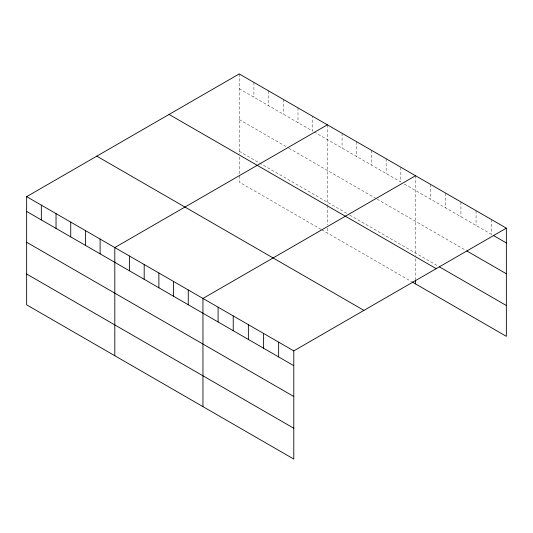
<?xml version="1.0" encoding="UTF-8"?>
<svg xmlns="http://www.w3.org/2000/svg" width="533" height="533" viewBox="0 0 533 533"><rect width="100%" height="100%" fill="white"/><g stroke="black" fill="none" stroke-linecap="round" stroke-linejoin="round"><path stroke-width="0.4" stroke-dasharray="2.67 2" d="M239.217 88.718L312.678 131.125L312.678 116.347M314.077 131.937L400.836 182.019L400.836 167.242M404.334 184.038L492.652 235.033M239.217 119.539L288.193 147.814M288.893 148.214L376.345 198.709M377.044 199.109L465.982 250.457M239.217 151.292L349.062 214.706M349.761 215.112L438.592 266.4M321.079 229.377L239.217 182.113L239.217 174.817M321.779 229.776L411.329 281.477M491.213 219.423L491.213 234.2M476.076 210.682L476.076 225.459M460.938 201.94L460.938 216.724M445.801 193.199L445.801 207.983M430.664 184.465L430.664 199.242M415.527 175.723L415.527 255.514M415.527 258.758L415.527 279.039M386.139 158.761L386.139 173.538M371.448 150.273L371.448 165.057M356.757 141.791L356.757 156.575M342.066 133.31L342.066 148.094M327.375 124.829L327.375 204.619M327.375 205.432L327.375 224.899M327.375 228.144L327.375 233.008M297.987 107.866L297.987 122.643M283.296 99.378L283.296 114.162M268.605 90.896L268.605 105.681M253.915 82.415L253.915 97.199M239.217 73.934L239.217 153.724M239.217 156.969L239.217 174.005"/><path stroke-width="0.8" d="M26.65 196.657L293.783 350.887L293.783 459.066L26.65 304.843L26.65 196.657L239.217 73.934L506.35 228.157L506.35 336.343L412.029 281.884M327.375 124.829L114.802 247.552L114.802 355.738M415.527 175.723L202.953 298.447L202.953 406.632M293.783 350.887L506.35 228.157M493.378 235.453L506.35 242.941M466.701 250.876L506.35 273.762M439.312 266.813L506.35 305.516M169.074 114.435L436.201 268.659M96.799 156.162L363.926 310.386M26.65 211.441L293.783 365.665M26.65 242.262L293.783 396.492M26.65 274.015L293.783 428.246M415.527 279.845L415.527 283.902M278.646 342.146L278.646 356.93M263.509 333.405L263.509 348.189M248.371 324.67L248.371 339.448M233.227 315.929L233.227 330.707M218.09 307.188L218.09 321.972M188.262 289.965L188.262 304.749M173.571 281.484L173.571 296.268M158.881 273.003L158.881 287.78M144.19 264.521L144.19 279.299M129.492 256.04L129.492 270.817M100.111 239.07L100.111 253.855M85.42 230.589L85.42 245.373M70.729 222.108L70.729 236.885M56.032 213.626L56.032 228.404M41.341 205.145L41.341 219.922"/></g></svg>
